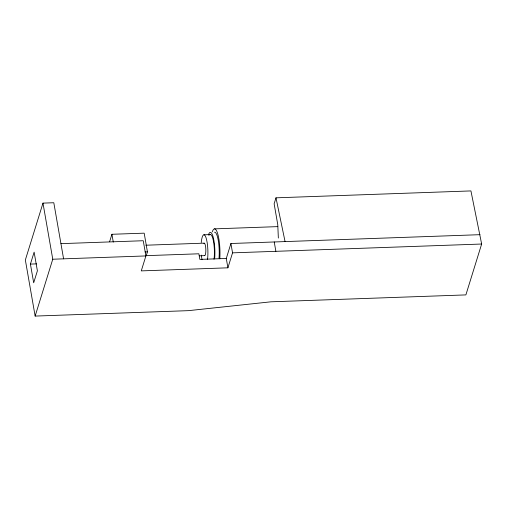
<?xml version="1.0" encoding="UTF-8"?>
<svg xmlns="http://www.w3.org/2000/svg" width="507" height="507" viewBox="0 0 507 507"><rect width="100%" height="100%" fill="white"/><g stroke="black" fill="none" stroke-linecap="round" stroke-linejoin="round"><path stroke-width="0.76" d="M146.314 255.585L147.423 251.852L144.184 233.163L111.927 234.278L109.601 241.757M63.59 258.843L53.805 202.737L42.975 203.123L25.35 259.983L35.141 316.083L188.503 310.652L270.934 301.811L465.882 294.903L481.65 244.025L470.933 190.917L275.985 197.825L274.129 203.808L277.766 224.652L278.349 238.056M30.42 264.096L34.127 252.125L37.391 270.827L33.684 282.798L30.42 264.096L36.605 263.874M35.141 316.083L52.766 259.223L42.975 203.123M60.935 243.645L143.247 240.73L145.908 255.927L141.269 270.89L227.909 267.816L232.548 252.854L230.919 243.506L480.015 234.678M227.909 267.816L226.28 258.469L230.919 243.506M214.499 228.866L277.823 226.623M203.934 234.798L210.437 234.57M145.813 245.217L204.194 243.145M145.059 251.935L147.423 251.852M145.693 255.674L198.877 253.792L199.853 259.4L226.28 258.469M52.766 259.223L145.908 255.927M232.548 252.854L481.65 244.025M199.219 255.82L204.739 255.623M275.985 197.825L285.067 241.585M202.078 259.698L201.748 258.088A15.552 3.416 88 0 1 201.361 255.11M274.243 241.966L275.871 251.32M111.927 234.278L113.276 242.067M212.287 231.864A21.104 4.639 88 0 1 217.858 234.272A21.104 4.639 88 0 1 219.797 258.817M208.339 235.153A17.777 3.904 88 0 1 213.143 236.991A17.777 3.904 88 0 1 214.695 258.285M214.505 232.212A17.777 3.904 88 0 1 219.03 258.126M209.568 235.09A15.552 3.416 88 0 1 213.479 241.338A15.552 3.416 88 0 1 214.024 259.273M201.235 242.542A15.552 3.416 88 0 1 201.672 239.329L202.293 236.864A15.552 3.416 88 0 1 206.507 239.38L207.16 242.6A15.552 3.416 88 0 1 207.528 259.502M203.852 243.436A6.249 1.375 88 0 1 205.829 249.102A6.249 1.375 88 0 1 204.378 255.484"/></g></svg>
